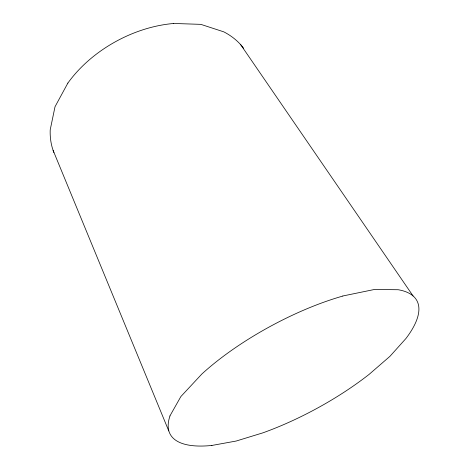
<?xml version="1.0" encoding="UTF-8"?>
<svg xmlns="http://www.w3.org/2000/svg" width="469" height="469" viewBox="0 0 469 469"><rect width="100%" height="100%" fill="white"/><g stroke="black" fill="none" stroke-linecap="round" stroke-linejoin="round"><path stroke-width="0.7" d="M67.882 83.048L55.014 106.733L50.212 129.807A108.644 74.295 -28.4 0 0 53.894 152.525M169.907 415.956L180.864 396.557L201.863 374.01A140.225 47.14 -28.4 0 1 342.804 296.062M342.78 295.998L374.403 289.484L398.228 289.731A140.237 47.146 -28.4 0 1 405.984 338.454L389.95 356.323L369.185 374.315A140.225 47.14 -28.4 0 1 262.886 432.846L236.142 441.048L211.818 445.462M173.284 23.45L200.838 24.359L223.807 31.857A108.644 74.295 -28.4 0 1 243.558 48.184M240.726 44.748L413.083 295.968M53.138 150.461L168.764 430.923M211.9 445.444A140.225 47.14 -28.4 0 1 169.989 415.944M67.858 83.107A108.644 74.295 -28.4 0 1 173.26 23.52"/></g></svg>
